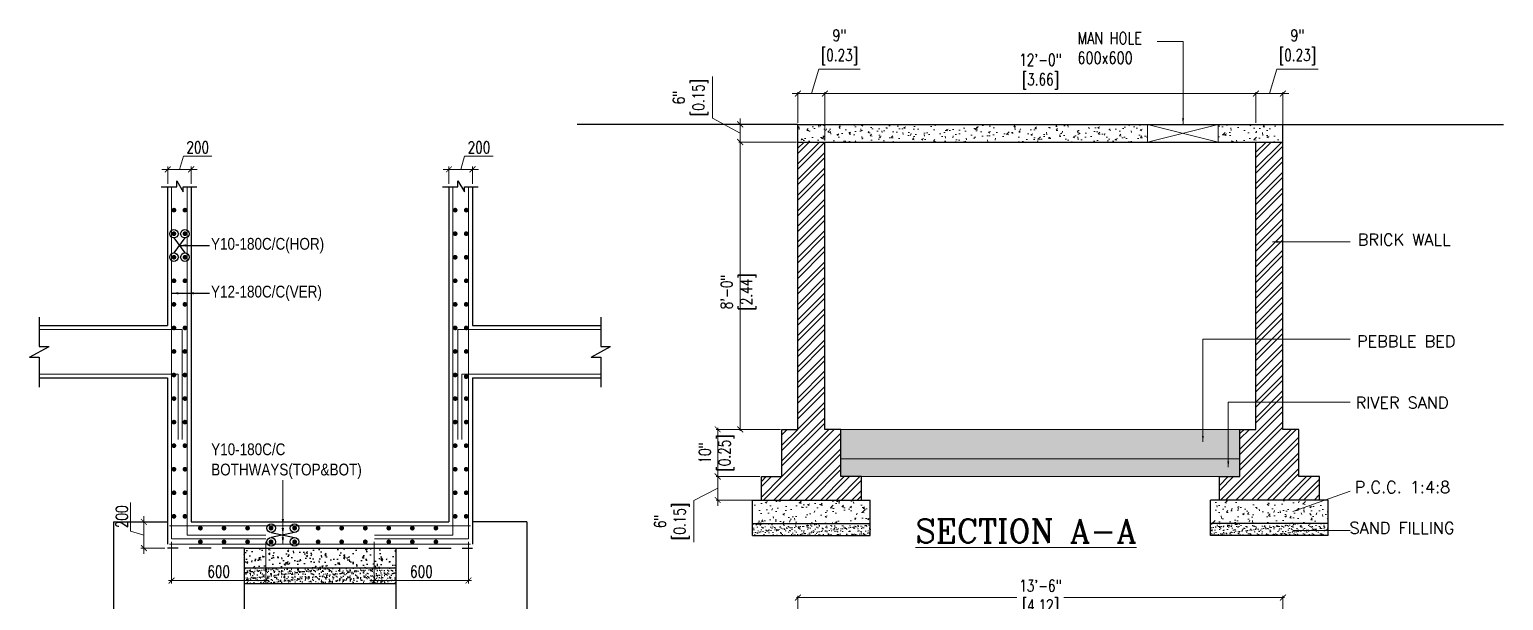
# Model space of a CAD drawing. Header units: metres. Extents: x -1560916 to -1560612, y 43591 to 43809.
# Drawn here: x -1560671.14 to -1560633.58, y 43680.86 to 43695.4 of the extents above; entities that cross this region are included whole.
import ezdxf
from ezdxf.enums import TextEntityAlignment as Align

# ---------------------------------------------------------------- set-up
doc = ezdxf.new("R2010")
doc.units = ezdxf.units.M
doc.header["$LTSCALE"] = 750
doc.header["$MEASUREMENT"] = 0
doc.header["$PDMODE"] = 35
doc.header["$PDSIZE"] = 50
doc.linetypes.add('HIDDEN', pattern=[0.375, 0.25, -0.125])
doc.layers.get('0').update_dxf_attribs({"lineweight": 5})
doc.layers.get('Defpoints').update_dxf_attribs({"lineweight": 0})
doc.layers.add('2CON', color=1, linetype='Continuous')
doc.layers.add('DIM', color=9, linetype='Continuous')
for name, color, linetype, lineweight in [('5CON', 2, 'Continuous', 9), ('AR_DIM WRK', 3, 'Continuous', 13), ('COL', 242, 'Continuous', 9), ('column', 242, 'Continuous', 25), ('DIM-1', 8, 'Continuous', 18), ('fsi', 30, 'Continuous', 25), ('hatch', 250, 'Continuous', 5), ('TEXT', 2, 'Continuous', 20), ('TEXT1', 2, 'Continuous', 20), ('TWO WHEELER', 8, 'Continuous', 13), ('wall', 7, 'Continuous', 30), ('WIN', 12, 'Continuous', 18)]:
    doc.layers.add(name, color=color, linetype=linetype, lineweight=lineweight)
doc.styles.add('APEXT', font='romanc.shx')
doc.styles.add('ROMAND', font='swissc.ttf')
doc.styles.add('RS1', font='romans.shx', dxfattribs={"width": 0.75})
doc.styles.add('style3', font='romand.shx', dxfattribs={"width": 0.8})
doc.dimstyles.new('DIM-50', dxfattribs={"dimscale": 0.5, "dimtxt": 200, "dimasz": 100, "dimexe": 25, "dimexo": 25, "dimgap": 35, "dimtad": 1, "dimdec": 0, "dimrnd": 5, "dimzin": 0, "dimdsep": 46, "dimtxsty": 'RS1', "dimblk": 'ARCHTICK', "dimcen": 100, "dimdle": 25, "dimclrd": 8, "dimclre": 8, "dimclrt": 4, "dimadec": 0, "dimazin": 0, "dimtfac": 0.5, "dimtdec": 0, "dimtmove": 1, "dimatfit": 0, "dimfxl": 75, "dimfrac": 1, "dimtolj": 1, "dimtzin": 0, "dimarcsym": 2})

# ---------------------------------------------------------------- blocks, each defined once
blk = doc.blocks.new('_ArchTick')
at = {"color": 0, "linetype": 'ByBlock', "const_width": 0.15}
blk.add_lwpolyline([(-0.5, -0.5), (0.5, 0.5)], dxfattribs=at)
blk = doc.blocks.new('*D30')
at = {"layer": 'Defpoints', "color": 0, "transparency": 16777216}
for p in [(-1165183, 146984), (-1169303, 146244), (-1165183, 146244)]:
    blk.add_point(p, dxfattribs=at)
at = {"layer": 'fsi', "color": 8, "lineweight": -2, "transparency": 16777216}
for p, q in [((-1169316, 146984), (-1167443, 146984)), ((-1169303, 146257), (-1169303, 146997)), ((-1165171, 146984), (-1167044, 146984)), ((-1165183, 146257), (-1165183, 146997))]:
    blk.add_line(p, q, dxfattribs=at)
at = {"layer": 'fsi', "color": 8, "lineweight": -2, "transparency": 16777216, "xscale": 50, "yscale": 50, "zscale": 50, "rotation": 180}
blk.add_blockref('_ArchTick', (-1169303, 146984), dxfattribs=at)
at = {"layer": 'fsi', "color": 8, "lineweight": -2, "transparency": 16777216, "xscale": 50, "yscale": 50, "zscale": 50}
blk.add_blockref('_ArchTick', (-1165183, 146984), dxfattribs=at)
at = {"layer": 'fsi', "color": 4, "transparency": 16777216, "insert": (-1167243, 146984), "char_height": 100, "attachment_point": 5, "style": 'RS1'}
blk.add_mtext('\\A1;13\'-6"\\P[4.12]', dxfattribs=at)
blk = doc.blocks.new('*D34')
at = {"layer": 'Defpoints', "color": 0, "transparency": 16777216}
for p in [(-1169984, 148012), (-1169613, 148012), (-1169613, 147812)]:
    blk.add_point(p, dxfattribs=at)
at = {"layer": 'TWO WHEELER', "color": 8, "lineweight": -2, "transparency": 16777216}
for p, q in [((-1169626, 148012), (-1169997, 148012)), ((-1169984, 148012), (-1169984, 148062)), ((-1169984, 147812), (-1169984, 148012)), ((-1169984, 147812), (-1169984, 148012)), ((-1169984, 147912), (-1170187, 147808)), ((-1170187, 147808), (-1170187, 147455)), ((-1169626, 147812), (-1169997, 147812)), ((-1169984, 147812), (-1169984, 147762))]:
    blk.add_line(p, q, dxfattribs=at)
at = {"layer": 'TWO WHEELER', "color": 8, "lineweight": -2, "transparency": 16777216, "xscale": 50, "yscale": 50, "zscale": 50}
for p, rotation in [((-1169984, 148012), 270), ((-1169984, 147812), 90)]:
    blk.add_blockref('_ArchTick', p, dxfattribs=dict(at, rotation=rotation))
at = {"layer": 'TWO WHEELER', "color": 4, "transparency": 16777216, "insert": (-1170374, 147631), "char_height": 100, "attachment_point": 5, "rotation": 90, "style": 'RS1'}
blk.add_mtext('\\A1;6"\\P[0.15]', dxfattribs=at)
blk = doc.blocks.new('*D35')
at = {"layer": 'Defpoints', "color": 0, "transparency": 16777216}
for p in [(-1169984, 148412), (-1169438, 148412), (-1169613, 148012)]:
    blk.add_point(p, dxfattribs=at)
at = {"layer": 'TWO WHEELER', "color": 8, "lineweight": -2, "transparency": 16777216}
for p, q in [((-1169451, 148412), (-1169997, 148412)), ((-1169984, 147999), (-1169984, 148424)), ((-1169626, 148012), (-1169997, 148012))]:
    blk.add_line(p, q, dxfattribs=at)
at = {"layer": 'TWO WHEELER', "color": 8, "lineweight": -2, "transparency": 16777216, "xscale": 50, "yscale": 50, "zscale": 50}
for p, rotation in [((-1169984, 148412), 90), ((-1169984, 148012), 270)]:
    blk.add_blockref('_ArchTick', p, dxfattribs=dict(at, rotation=rotation))
at = {"layer": 'TWO WHEELER', "color": 4, "transparency": 16777216, "insert": (-1169993, 148212), "char_height": 100, "attachment_point": 5, "rotation": 90, "style": 'RS1'}
blk.add_mtext('\\A1;10"\\P[0.25]', dxfattribs=at)
blk = doc.blocks.new('*D36')
at = {"layer": 'Defpoints', "color": 0, "transparency": 16777216}
for p in [(-1169793, 150852), (-1169303, 150852), (-1169438, 148412)]:
    blk.add_point(p, dxfattribs=at)
at = {"layer": 'TWO WHEELER', "color": 8, "lineweight": -2, "transparency": 16777216}
for p, q in [((-1169316, 150852), (-1169806, 150852)), ((-1169793, 148399), (-1169793, 150864)), ((-1169451, 148412), (-1169806, 148412))]:
    blk.add_line(p, q, dxfattribs=at)
at = {"layer": 'TWO WHEELER', "color": 8, "lineweight": -2, "transparency": 16777216, "xscale": 50, "yscale": 50, "zscale": 50}
for p, rotation in [((-1169793, 150852), 90), ((-1169793, 148412), 270)]:
    blk.add_blockref('_ArchTick', p, dxfattribs=dict(at, rotation=rotation))
at = {"layer": 'TWO WHEELER', "color": 4, "transparency": 16777216, "insert": (-1169808, 149579), "char_height": 100, "attachment_point": 5, "rotation": 90, "style": 'RS1'}
blk.add_mtext('\\A1;8\'-0"\\P[2.44]', dxfattribs=at)
blk = doc.blocks.new('*D37')
at = {"layer": 'Defpoints', "color": 0, "transparency": 16777216}
for p in [(-1169793, 151002), (-1169303, 151002), (-1169303, 150852)]:
    blk.add_point(p, dxfattribs=at)
at = {"layer": 'TWO WHEELER', "color": 8, "lineweight": -2, "transparency": 16777216}
for p, q in [((-1170028, 151054), (-1170028, 151407)), ((-1169793, 150927), (-1170028, 151054)), ((-1169316, 151002), (-1169806, 151002)), ((-1169793, 151002), (-1169793, 151052)), ((-1169793, 150852), (-1169793, 151002)), ((-1169793, 150852), (-1169793, 151002)), ((-1169316, 150852), (-1169806, 150852)), ((-1169793, 150852), (-1169793, 150802))]:
    blk.add_line(p, q, dxfattribs=at)
at = {"layer": 'TWO WHEELER', "color": 8, "lineweight": -2, "transparency": 16777216, "xscale": 50, "yscale": 50, "zscale": 50}
for p, rotation in [((-1169793, 151002), 270), ((-1169793, 150852), 90)]:
    blk.add_blockref('_ArchTick', p, dxfattribs=dict(at, rotation=rotation))
at = {"layer": 'TWO WHEELER', "color": 4, "transparency": 16777216, "insert": (-1170215, 151230), "char_height": 100, "attachment_point": 5, "rotation": 90, "style": 'RS1'}
blk.add_mtext('\\A1;6"\\P[0.15]', dxfattribs=at)
blk = doc.blocks.new('*D38')
at = {"layer": 'Defpoints', "color": 0, "transparency": 16777216}
for p in [(-1169073, 151263), (-1169303, 151002), (-1169073, 150852)]:
    blk.add_point(p, dxfattribs=at)
at = {"layer": 'TWO WHEELER', "color": 8, "lineweight": -2, "transparency": 16777216}
for p, q in [((-1169188, 151263), (-1169126, 151471)), ((-1169126, 151471), (-1168773, 151471)), ((-1169303, 151263), (-1169353, 151263)), ((-1169303, 151014), (-1169303, 151276)), ((-1169303, 151263), (-1169073, 151263)), ((-1169303, 151263), (-1169073, 151263)), ((-1169073, 150864), (-1169073, 151276)), ((-1169073, 151263), (-1169023, 151263))]:
    blk.add_line(p, q, dxfattribs=at)
at = {"layer": 'TWO WHEELER', "color": 8, "lineweight": -2, "transparency": 16777216, "xscale": 50, "yscale": 50, "zscale": 50}
blk.add_blockref('_ArchTick', (-1169303, 151263), dxfattribs=at)
at = {"layer": 'TWO WHEELER', "color": 8, "lineweight": -2, "transparency": 16777216, "xscale": 50, "yscale": 50, "zscale": 50, "rotation": 180}
blk.add_blockref('_ArchTick', (-1169073, 151263), dxfattribs=at)
at = {"layer": 'TWO WHEELER', "color": 4, "transparency": 16777216, "insert": (-1168950, 151657), "char_height": 100, "attachment_point": 5, "style": 'RS1'}
blk.add_mtext('\\A1;9"\\P[0.23]', dxfattribs=at)
blk = doc.blocks.new('*D39')
at = {"layer": 'Defpoints', "color": 0, "transparency": 16777216}
for p in [(-1165183, 151263), (-1165413, 151002), (-1165183, 150852)]:
    blk.add_point(p, dxfattribs=at)
at = {"layer": 'TWO WHEELER', "color": 8, "lineweight": -2, "transparency": 16777216}
for p, q in [((-1165298, 151263), (-1165236, 151471)), ((-1165236, 151471), (-1164883, 151471)), ((-1165413, 151263), (-1165463, 151263)), ((-1165413, 151014), (-1165413, 151276)), ((-1165413, 151263), (-1165183, 151263)), ((-1165413, 151263), (-1165183, 151263)), ((-1165183, 150864), (-1165183, 151276)), ((-1165183, 151263), (-1165133, 151263))]:
    blk.add_line(p, q, dxfattribs=at)
at = {"layer": 'TWO WHEELER', "color": 8, "lineweight": -2, "transparency": 16777216, "xscale": 50, "yscale": 50, "zscale": 50}
blk.add_blockref('_ArchTick', (-1165413, 151263), dxfattribs=at)
at = {"layer": 'TWO WHEELER', "color": 8, "lineweight": -2, "transparency": 16777216, "xscale": 50, "yscale": 50, "zscale": 50, "rotation": 180}
blk.add_blockref('_ArchTick', (-1165183, 151263), dxfattribs=at)
at = {"layer": 'TWO WHEELER', "color": 4, "transparency": 16777216, "insert": (-1165060, 151657), "char_height": 100, "attachment_point": 5, "style": 'RS1'}
blk.add_mtext('\\A1;9"\\P[0.23]', dxfattribs=at)
blk = doc.blocks.new('*D40')
at = {"layer": 'Defpoints', "color": 0, "transparency": 16777216}
for p in [(-1169073, 151263), (-1165413, 151002), (-1169073, 150852)]:
    blk.add_point(p, dxfattribs=at)
at = {"layer": 'TWO WHEELER', "color": 8, "lineweight": -2, "transparency": 16777216}
for p, q in [((-1165401, 151263), (-1169086, 151263)), ((-1169073, 150864), (-1169073, 151276)), ((-1165413, 151014), (-1165413, 151276))]:
    blk.add_line(p, q, dxfattribs=at)
at = {"layer": 'TWO WHEELER', "color": 8, "lineweight": -2, "transparency": 16777216, "xscale": 50, "yscale": 50, "zscale": 50, "rotation": 180}
blk.add_blockref('_ArchTick', (-1169073, 151263), dxfattribs=at)
at = {"layer": 'TWO WHEELER', "color": 8, "lineweight": -2, "transparency": 16777216, "xscale": 50, "yscale": 50, "zscale": 50}
blk.add_blockref('_ArchTick', (-1165413, 151263), dxfattribs=at)
at = {"layer": 'TWO WHEELER', "color": 4, "transparency": 16777216, "insert": (-1167243, 151450), "char_height": 100, "attachment_point": 5, "style": 'RS1'}
blk.add_mtext('\\A1;12\'-0"\\P[3.66]', dxfattribs=at)
blk = doc.blocks.new('*D67')
at = {"layer": 'Defpoints', "color": 0, "transparency": 16777216}
for p in [(1207, 1915), (2007, 1915), (2007, 1562)]:
    blk.add_point(p, dxfattribs=at)
at = {"layer": 'DIM-1', "color": 8, "transparency": 16777216}
for p, q in [((1207, 1890), (1207, 1537)), ((2007, 1890), (2007, 1537)), ((1182, 1562), (2032, 1562))]:
    blk.add_line(p, q, dxfattribs=at)
at = {"layer": 'DIM-1', "color": 8, "transparency": 16777216, "xscale": 50, "yscale": 50, "zscale": 50, "rotation": 180}
blk.add_blockref('_ArchTick', (1207, 1562), dxfattribs=at)
at = {"layer": 'DIM-1', "color": 8, "transparency": 16777216, "xscale": 50, "yscale": 50, "zscale": 50}
blk.add_blockref('_ArchTick', (2007, 1562), dxfattribs=at)
at = {"layer": 'DIM-1', "color": 4, "transparency": 16777216, "insert": (1607, 1637), "char_height": 100, "attachment_point": 5, "style": 'RS1'}
blk.add_mtext('\\A1;600', dxfattribs=at)
blk = doc.blocks.new('*D68')
at = {"layer": 'Defpoints', "color": 0, "transparency": 16777216}
for p in [(2929, 1915), (3729, 1915), (2929, 1562)]:
    blk.add_point(p, dxfattribs=at)
at = {"layer": 'DIM-1', "color": 8, "transparency": 16777216}
for p, q in [((2929, 1890), (2929, 1537)), ((3729, 1890), (3729, 1537)), ((3754, 1562), (2904, 1562))]:
    blk.add_line(p, q, dxfattribs=at)
at = {"layer": 'DIM-1', "color": 8, "transparency": 16777216, "xscale": 50, "yscale": 50, "zscale": 50, "rotation": 180}
blk.add_blockref('_ArchTick', (2929, 1562), dxfattribs=at)
at = {"layer": 'DIM-1', "color": 8, "transparency": 16777216, "xscale": 50, "yscale": 50, "zscale": 50}
blk.add_blockref('_ArchTick', (3729, 1562), dxfattribs=at)
at = {"layer": 'DIM-1', "color": 4, "transparency": 16777216, "insert": (3329, 1637), "char_height": 100, "attachment_point": 5, "style": 'RS1'}
blk.add_mtext('\\A1;600', dxfattribs=at)
blk = doc.blocks.new('*D69')
at = {"layer": 'Defpoints', "color": 0, "transparency": 16777216}
for p in [(1374, 5053), (1174, 4905), (1374, 4905)]:
    blk.add_point(p, dxfattribs=at)
at = {"layer": 'DIM-1', "color": 8, "transparency": 16777216}
for p, q in [((1274, 5053), (1307, 5165)), ((1307, 5165), (1550, 5165)), ((1174, 5053), (1124, 5053)), ((1174, 4930), (1174, 5078)), ((1174, 5053), (1374, 5053)), ((1374, 4930), (1374, 5078)), ((1374, 5053), (1424, 5053))]:
    blk.add_line(p, q, dxfattribs=at)
at = {"layer": 'DIM-1', "color": 8, "transparency": 16777216, "xscale": 50, "yscale": 50, "zscale": 50}
blk.add_blockref('_ArchTick', (1174, 5053), dxfattribs=at)
at = {"layer": 'DIM-1', "color": 8, "transparency": 16777216, "xscale": 50, "yscale": 50, "zscale": 50, "rotation": 180}
blk.add_blockref('_ArchTick', (1374, 5053), dxfattribs=at)
at = {"layer": 'DIM-1', "color": 4, "transparency": 16777216, "insert": (1429, 5240), "char_height": 100, "attachment_point": 5, "style": 'RS1'}
blk.add_mtext('\\A1;200', dxfattribs=at)
blk = doc.blocks.new('*D70')
at = {"layer": 'Defpoints', "color": 0, "transparency": 16777216}
for p in [(3763, 5053), (3563, 4905), (3763, 4905)]:
    blk.add_point(p, dxfattribs=at)
at = {"layer": 'DIM-1', "color": 8, "transparency": 16777216}
for p, q in [((3663, 5053), (3696, 5165)), ((3696, 5165), (3939, 5165)), ((3563, 5053), (3513, 5053)), ((3563, 4930), (3563, 5078)), ((3563, 5053), (3763, 5053)), ((3763, 4930), (3763, 5078)), ((3763, 5053), (3813, 5053))]:
    blk.add_line(p, q, dxfattribs=at)
at = {"layer": 'DIM-1', "color": 8, "transparency": 16777216, "xscale": 50, "yscale": 50, "zscale": 50}
blk.add_blockref('_ArchTick', (3563, 5053), dxfattribs=at)
at = {"layer": 'DIM-1', "color": 8, "transparency": 16777216, "xscale": 50, "yscale": 50, "zscale": 50, "rotation": 180}
blk.add_blockref('_ArchTick', (3763, 5053), dxfattribs=at)
at = {"layer": 'DIM-1', "color": 4, "transparency": 16777216, "insert": (3818, 5240), "char_height": 100, "attachment_point": 5, "style": 'RS1'}
blk.add_mtext('\\A1;200', dxfattribs=at)
blk = doc.blocks.new('*D71')
at = {"layer": 'Defpoints', "color": 0, "transparency": 16777216}
for p in [(972, 2059), (1174, 2059), (1174, 1837)]:
    blk.add_point(p, dxfattribs=at)
at = {"layer": 'DIM-1', "color": 8, "transparency": 16777216}
for p, q in [((859, 1982), (859, 2225)), ((1149, 2059), (947, 2059)), ((972, 2059), (972, 2109)), ((972, 1837), (972, 2059)), ((972, 1948), (859, 1982)), ((1149, 1837), (947, 1837)), ((972, 1837), (972, 1787))]:
    blk.add_line(p, q, dxfattribs=at)
at = {"layer": 'DIM-1', "color": 8, "transparency": 16777216, "xscale": 50, "yscale": 50, "zscale": 50}
for p, rotation in [((972, 2059), 270), ((972, 1837), 90)]:
    blk.add_blockref('_ArchTick', p, dxfattribs=dict(at, rotation=rotation))
at = {"layer": 'DIM-1', "color": 4, "transparency": 16777216, "insert": (784, 2103), "char_height": 100, "attachment_point": 5, "rotation": 90, "style": 'RS1'}
blk.add_mtext('\\A1;200', dxfattribs=at)
blk = doc.blocks.new('A$C0ACB257E')
at = {"layer": 'hatch'}
h = blk.add_hatch(dxfattribs=at)
h.set_pattern_fill('AR-CONC', color=256, scale=25, style=0)
h.set_pattern_definition([(50, (-751469.35, 564548.7), (179.315046, -15.688034), [18.75, -206.25]), (355, (-751469.35, 564548.7), (-34.687833, 188.048033), [15, -165]), (100.4514, (-751454.41, 564547.39), (144.627345, 172.359886), [15.935047, -175.285528]), (46.1842, (-751469.35, 564598.7), (266.81026, -41.379754), [28.125, -309.375]), (96.6356, (-751447.12, 564595.24), (233.665676, 243.52947), [23.90257, -262.92825]), (351.1842, (-751469.35, 564598.7), (233.66549, 243.52965), [22.5, -247.5]), (21, (-751444.35, 564586.2), (149.226763, -100.654723), [18.75, -206.25]), (326, (-751444.35, 564586.2), (60.828833, 181.28751), [15, -165]), (71.4514, (-751431.92, 564577.8), (210.055657, 80.632624), [15.935047, -175.285528]), (37.5, (-751469.35, 564548.693), (3.039964, 83.2234635), [0, -163, 0, -167.5, 0, -165.625]), (7.5, (-751469.35, 564548.69), (65.767384, 98.602928), [0, -95.5, 0, -159.25, 0, -63.125]), (327.5, (-751525.1, 564548.69), (133.455609, -5.638718), [0, -62.5, 0, -195, 0, -258.75]), (317.5, (-751550.1, 564548.69), (145.796542, 25.026246), [0, -81.25, 0, -129.5, 0, -183.75])])
h.paths.add_polyline_path([(2968.6, 8267.4), (0, 8267.4), (0, 8117.4), (2968.6, 8117.4)])
h.paths.add_polyline_path([(4120, 8267.4), (3568.6, 8267.4), (3568.6, 8117.4), (4120, 8117.4)])
h = blk.add_hatch(dxfattribs=at)
h.set_pattern_fill('ANSI32', color=256, scale=250, style=0)
h.set_pattern_definition([(45, (-751760.89, 564548.69), (-66.291261, 66.291261), []), (45, (-751716.7, 564548.69), (-66.291261, 66.291261), [])])
h.paths.add_polyline_path([(230, 8117.4), (0, 8117.4), (0, 5677.4), (-135, 5677.4), (-135, 5277.4), (-310, 5277.4), (-310, 5077.4), (540, 5077.4), (540, 5277.4), (365, 5277.4), (365, 5677.4), (230, 5677.4)])
h = blk.add_hatch(dxfattribs=at)
h.set_pattern_fill('ANSI32', color=256, scale=250, style=0)
h.set_pattern_definition([(45, (-751150.89, 564548.69), (-66.291261, 66.291261), []), (45, (-751106.7, 564548.69), (-66.291261, 66.291261), [])])
h.paths.add_polyline_path([(4120, 8117.4), (3890, 8117.4), (3890, 5677.4), (3755, 5677.4), (3755, 5277.4), (3580, 5277.4), (3580, 5077.4), (4430, 5077.4), (4430, 5277.4), (4255, 5277.4), (4255, 5677.4), (4120, 5677.4)])
h = blk.add_hatch(dxfattribs=at)
h.set_pattern_fill('GRAVEL', color=256, scale=225, style=0)
h.set_pattern_definition([(228.0128, (-751307.352, 564773.693), (-1799.99960223, -2025.00030186), [30.2706, -2996.7948]), (184.9697, (-751327.602, 564751.193), (2700.00023659, 224.99804408), [51.9453, -5142.583125]), (132.5104, (-751379.352, 564746.693), (2249.99791162, -2475.00195162), [36.6273, -3626.1072]), (267.2737, (-751467.102, 564690.443), (224.99910399, 4500.00006636), [47.30355, -4683.05055]), (292.8337, (-751469.352, 564643.193), (-1125.00222872, 2699.99919264), [46.384875, -4592.108925]), (357.2737, (-751451.352, 564600.443), (-4500.00006636, 224.99910399), [47.30355, -4683.05055]), (37.6942, (-751404.102, 564598.193), (-2925.00165276, -2249.99784116), [62.556525, -6193.091025]), (72.2553, (-751354.602, 564636.443), (1575.002421604, 4949.99915202), [59.0598, -5846.922225]), (121.4296, (-751336.602, 564692.693), (-1800.00185269, 2924.9988832), [47.46375, -4698.916425]), (175.2364, (-751361.352, 564733.193), (2475.0002129, -224.99809485), [54.1872, -2655.171675]), (222.3974, (-751415.3524, 564737.693), (-2700.001653985, -2474.99821845), [70.0758, -6937.509375]), (138.8141, (-751244.352, 564688.193), (-1575.00066303, 1349.9993955), [23.917725, -2367.8649]), (171.4692, (-751262.352, 564703.943), (2924.99961408, -450.00177976), [45.503325, -4504.839975]), (225, (-751307.35, 564710.7), (5e-11, -225.00007), [31.819725, -286.3782]), (203.1986, (-751323.102, 564737.693), (1124.9999394, 450.0002982), [17.13555, -1696.413375]), (291.8014, (-751338.852, 564730.943), (-224.9999799, 675.0000614), [24.233175, -1187.42895]), (30.9638, (-751329.852, 564708.443), (674.999555, 450.0005588), [39.359025, -1272.605175]), (161.5651, (-751296.1, 564728.69), (450.000098, -224.9996407), [28.460475, -683.052075]), (16.3895, (-751469.352, 564730.943), (2250.00049464, 674.9983597), [39.87, -3947.140125]), (70.3462, (-751431.102, 564742.193), (-899.99893066, -2475.0004805), [33.448725, -3311.4168]), (293.1986, (-751296.102, 564773.693), (-450.0002982, 1124.9999394), [34.270875, -1679.27805]), (343.6105, (-751282.602, 564742.193), (-2250.00049464, 674.9983597), [39.87, -3947.140125]), (339.444, (-751469.352, 564591.443), (-1125.000415, 449.9990992), [38.448, -1883.9529]), (294.7751, (-751433.352, 564577.943), (-1124.99824258, 2475.0007699), [32.21505, -3189.294675]), (66.8014, (-751293.852, 564548.693), (450.0002982, 1124.9999394), [34.270875, -1679.27805]), (17.354, (-751280.352, 564580.193), (-2925.0004543, -899.998763), [37.716975, -3733.9704]), (69.444, (-751404.102, 564548.693), (-449.9990992, -1125.000415), [19.224, -1903.1769]), (101.3099, (-751307.352, 564548.693), (-224.9994672, 900.0001693), [11.47275, -1135.806525]), (165.9638, (-751309.6, 564559.943), (675.000123, -224.999563), [46.384875, -881.31375]), (186.009, (-751354.602, 564571.193), (2249.99994395, 224.99984643), [42.98625, -4255.632675]), (303.6901, (-751329.85, 564688.193), (-225.0003003, 449.9999005), [32.44995, -778.799025]), (353.1572, (-751311.852, 564661.193), (3824.999857225, -450.00179953), [56.65365, -5608.701675]), (60.9454, (-751255.602, 564654.443), (-900.0000061, -1575.0000865), [23.1651, -2293.35165]), (90, (-751244.35, 564674.7), (-225, 225), [13.5, -211.5]), (120.2564, (-751359.102, 564577.943), (899.99884953, -1575.00055256), [31.2579, -3094.542]), (48.0128, (-751374.852, 564604.943), (1799.99960223, 2025.00030186), [60.5412, -2966.5242]), (1e-11, (-751334.35, 564649.94), (225, 225), [58.5, -166.5]), (325.3048, (-751275.852, 564649.943), (-2249.99870827, 1575.00193716), [35.57565, -3521.98665]), (254.0546, (-751246.602, 564629.693), (-224.9999751, -900.0000285), [32.76045, -1605.2643]), (207.646, (-751255.602, 564598.193), (-4274.99905661, -2250.00173546), [53.339625, -5280.63165]), (175.4261, (-751302.852, 564573.443), (-2925.000125614, 224.99883026), [56.429775, -5586.54165])])
h.paths.add_polyline_path([(3755, 5677.4), (365, 5677.4), (365, 5427.4), (3755, 5427.4)])
h = blk.add_hatch(dxfattribs=at)
h.set_pattern_fill('AR-SAND', color=256, scale=25, style=0)
h.set_pattern_definition([(37.5, (-751469.352, 564548.693), (-1.574834, 48.1705942), [0, -38, 0, -42.5, 0, -40.625]), (7.5, (-751469.35, 564548.693), (44.2444176, 70.5536516), [0, -20.5, 0, -34.25, 0, -13.125]), (327.5, (-751500.102, 564548.693), (77.8535465, 0.1414763), [0, -12.5, 0, -45, 0, -58.75]), (317.5, (-751500.1, 564548.69), (75.153165, 21.941889), [0, -6.25, 0, -29.5, 0, -33.75])])
h.paths.add_polyline_path([(3755, 5427.4), (365, 5427.4), (365, 5277.4), (540, 5277.4), (3580, 5277.4), (3755, 5277.4)])
h = blk.add_hatch(dxfattribs=at)
h.set_pattern_fill('AR-CONC', color=256, scale=25, style=0)
h.set_pattern_definition([(50, (-751760.9, 564548.7), (179.315046, -15.688034), [18.75, -206.25]), (355, (-751760.9, 564548.7), (-34.687833, 188.048033), [15, -165]), (100.4514, (-751745.95, 564547.39), (144.627345, 172.359886), [15.935047, -175.285528]), (46.1842, (-751760.9, 564598.7), (266.81026, -41.379754), [28.125, -309.375]), (96.6356, (-751738.66, 564595.24), (233.665676, 243.52947), [23.90257, -262.92825]), (351.1842, (-751760.9, 564598.7), (233.66549, 243.52965), [22.5, -247.5]), (21, (-751735.9, 564586.2), (149.226763, -100.654723), [18.75, -206.25]), (326, (-751735.9, 564586.2), (60.828833, 181.28751), [15, -165]), (71.4514, (-751723.46, 564577.8), (210.055657, 80.632624), [15.935047, -175.285528]), (37.5, (-751760.894, 564548.693), (3.039964, 83.2234635), [0, -163, 0, -167.5, 0, -165.625]), (7.5, (-751760.89, 564548.69), (65.767384, 98.602928), [0, -95.5, 0, -159.25, 0, -63.125]), (327.5, (-751816.644, 564548.69), (133.455609, -5.638718), [0, -62.5, 0, -195, 0, -258.75]), (317.5, (-751841.64, 564548.69), (145.796542, 25.026246), [0, -81.25, 0, -129.5, 0, -183.75])])
h.paths.add_polyline_path([(615, 5077.4), (-385, 5077.4), (-385, 4877.4), (615, 4877.4)])
h = blk.add_hatch(dxfattribs=at)
h.set_pattern_fill('AR-CONC', color=256, scale=25, style=0)
h.set_pattern_definition([(50, (-751150.9, 564548.7), (179.315046, -15.688034), [18.75, -206.25]), (355, (-751150.9, 564548.7), (-34.687833, 188.048033), [15, -165]), (100.4514, (-751135.95, 564547.39), (144.627345, 172.359886), [15.935047, -175.285528]), (46.1842, (-751150.9, 564598.7), (266.81026, -41.379754), [28.125, -309.375]), (96.6356, (-751128.66, 564595.24), (233.665676, 243.52947), [23.90257, -262.92825]), (351.1842, (-751150.9, 564598.7), (233.66549, 243.52965), [22.5, -247.5]), (21, (-751125.9, 564586.2), (149.226763, -100.654723), [18.75, -206.25]), (326, (-751125.9, 564586.2), (60.828833, 181.28751), [15, -165]), (71.4514, (-751113.46, 564577.8), (210.055657, 80.632624), [15.935047, -175.285528]), (37.5, (-751150.894, 564548.693), (3.039964, 83.2234635), [0, -163, 0, -167.5, 0, -165.625]), (7.5, (-751150.89, 564548.69), (65.767384, 98.602928), [0, -95.5, 0, -159.25, 0, -63.125]), (327.5, (-751206.644, 564548.69), (133.455609, -5.638718), [0, -62.5, 0, -195, 0, -258.75]), (317.5, (-751231.64, 564548.69), (145.796542, 25.026246), [0, -81.25, 0, -129.5, 0, -183.75])])
h.paths.add_polyline_path([(4505, 5077.4), (3505, 5077.4), (3505, 4877.4), (4505, 4877.4)])
h = blk.add_hatch(dxfattribs=at)
h.set_pattern_fill('AR-SAND', color=256, scale=25, style=0)
h.set_pattern_definition([(37.5, (-751760.894, 564548.693), (-1.574834, 48.1705942), [0, -38, 0, -42.5, 0, -40.625]), (7.5, (-751760.894, 564548.693), (44.2444176, 70.5536516), [0, -20.5, 0, -34.25, 0, -13.125]), (327.5, (-751791.644, 564548.693), (77.8535465, 0.1414763), [0, -12.5, 0, -45, 0, -58.75]), (317.5, (-751791.644, 564548.69), (75.153165, 21.941889), [0, -6.25, 0, -29.5, 0, -33.75])])
h.paths.add_polyline_path([(615, 4877.4), (-385, 4877.4), (-385, 4777.4), (615, 4777.4)])
h = blk.add_hatch(dxfattribs=at)
h.set_pattern_fill('AR-SAND', color=256, scale=25, style=0)
h.set_pattern_definition([(37.5, (-751150.894, 564548.693), (-1.574834, 48.1705942), [0, -38, 0, -42.5, 0, -40.625]), (7.5, (-751150.894, 564548.693), (44.2444176, 70.5536516), [0, -20.5, 0, -34.25, 0, -13.125]), (327.5, (-751181.644, 564548.693), (77.8535465, 0.1414763), [0, -12.5, 0, -45, 0, -58.75]), (317.5, (-751181.644, 564548.69), (75.153165, 21.941889), [0, -6.25, 0, -29.5, 0, -33.75])])
h.paths.add_polyline_path([(4505, 4877.4), (3505, 4877.4), (3505, 4777.4), (4505, 4777.4)])
at = {"layer": 'column'}
for p, q in [((0, 8267.4), (4120, 8267.4)), ((0, 8117.4), (0, 8267.4)), ((4120, 8117.4), (4120, 8267.4)), ((0, 8117.4), (4120, 8117.4))]:
    blk.add_line(p, q, dxfattribs=at)
at = {"layer": 'wall'}
for p, q in [((0, 8267.4), (-1873.6, 8267.4)), ((4120, 8267.4), (5993.6, 8267.4)), ((0, 5677.4), (0, 8117.4)), ((230, 5677.4), (230, 8117.4)), ((3890, 5677.4), (3890, 8117.4)), ((4120, 5677.4), (4120, 8117.4)), ((-135, 5677.4), (0, 5677.4)), ((-135, 5277.4), (-135, 5677.4)), ((365, 5677.4), (230, 5677.4)), ((365, 5277.4), (365, 5677.4)), ((3755, 5677.4), (3890, 5677.4)), ((3755, 5277.4), (3755, 5677.4)), ((4255, 5677.4), (4120, 5677.4)), ((4255, 5277.4), (4255, 5677.4)), ((-310, 5277.4), (-135, 5277.4)), ((-310, 5077.4), (-310, 5277.4)), ((540, 5277.4), (365, 5277.4)), ((540, 5077.4), (540, 5277.4)), ((3580, 5277.4), (3755, 5277.4)), ((3580, 5077.4), (3580, 5277.4)), ((4430, 5277.4), (4255, 5277.4)), ((4430, 5077.4), (4430, 5277.4)), ((-385, 5077.4), (615, 5077.4)), ((-385, 4777.4), (-385, 5077.4)), ((615, 4777.4), (615, 5077.4)), ((4505, 5077.4), (3505, 5077.4)), ((3505, 4777.4), (3505, 5077.4)), ((4505, 4777.4), (4505, 5077.4)), ((-385, 4877.4), (615, 4877.4)), ((-385, 4777.4), (615, 4777.4)), ((4505, 4877.4), (3505, 4877.4)), ((4505, 4777.4), (3505, 4777.4))]:
    blk.add_line(p, q, dxfattribs=at)
at = {"layer": 'WIN'}
for p, q in [((2968.6, 8267.4), (2968.6, 8117.4)), ((2968.6, 8267.4), (3568.6, 8117.4)), ((3568.6, 8267.4), (2968.6, 8117.4)), ((3568.6, 8267.4), (3568.6, 8117.4)), ((365, 5677.4), (3755, 5677.4)), ((365, 5427.4), (3755, 5427.4)), ((540, 5277.4), (3580, 5277.4))]:
    blk.add_line(p, q, dxfattribs=at)
at = {"layer": 'TEXT', "insert": (999.4, 4915.3), "char_height": 200, "width": 2309.028, "attachment_point": 1, "style": 'APEXT'}
blk.add_mtext('{\\LSECTION A-A}', dxfattribs=at)
at = {"layer": 'TEXT1', "style": 'style3'}
for s, p in [('BRICK WALL', (4756, 7288.8)), ('PEBBLE BED', (4749, 6425.3)), ('RIVER SAND', (4738.1, 5904.4))]:
    blk.add_text(s, height=100, dxfattribs=at).set_placement(p, align=Align.MIDDLE_LEFT)
for s, p in [('P.C.C. 1:4:8', (4730.6, 5137.1)), ('SAND FILLING', (4685.3, 4790.9))]:
    blk.add_text(s, height=100, dxfattribs=at).set_placement(p)
at = {"layer": 'TEXT1', "insert": (2374.4, 9049.5), "char_height": 100, "width": 877.63, "attachment_point": 1, "style": 'style3'}
blk.add_mtext('MAN HOLE 600x600', dxfattribs=at)
at = {"layer": 'fsi'}
dim = blk.add_aligned_dim(p1=(0, 3510), p2=(4120, 3510), distance=740.2, text='13\'-6"\\P[4.12]', dimstyle='DIM-50', override={"dimtad": 0}, dxfattribs=at)
dim.commit()
dim.dimension.update_dxf_attribs({"geometry": '*D30', "text_midpoint": (2060, 4250.2), "insert": (1169303.3, -142734.2)})
at = {"layer": 'TWO WHEELER'}
for base, p1, p2, picture, middle in [((230, 8528.8), (0, 8267.4), (230, 8117.4), '*D38', (194.8, 8923.2)), ((4120, 8528.8), (3890, 8267.4), (4120, 8117.4), '*D39', (4084.8, 8923.2))]:
    dim = blk.add_linear_dim(base=base, p1=p1, p2=p2, text='9"\\P[0.23]', dimstyle='DIM-50', dxfattribs=at)
    dim.commit()
    dim.dimension.update_dxf_attribs({"geometry": picture, "text_midpoint": middle, "insert": (1169303.3, -142734.2)})
dim = blk.add_linear_dim(base=(230, 8528.8), p1=(3890, 8267.4), p2=(230, 8117.4), angle=180, text='12\'-0"\\P[3.66]', dimstyle='DIM-50', dxfattribs=at)
dim.commit()
dim.dimension.update_dxf_attribs({"geometry": '*D40', "text_midpoint": (2060, 8715.4), "insert": (1169303.3, -142734.2)})
for base, p1, p2, text, picture, middle in [((-489.9, 8267.4), (0, 8117.4), (0, 8267.4), '6"\\P[0.15]', '*D37', (-725, 8337)), ((-489.9, 8117.4), (-135, 5677.4), (0, 8117.4), '8\'-0"\\P[2.44]', '*D36', (-318, 6844.9)), ((-680.8, 5677.4), (-310, 5277.4), (-135, 5677.4), '10"\\P[0.25]', '*D35', (-502.9, 5477.4)), ((-680.8, 5277.4), (-310, 5077.4), (-310, 5277.4), '6"\\P[0.15]', '*D34', (-883.7, 5055.8))]:
    dim = blk.add_linear_dim(base=base, p1=p1, p2=p2, angle=90, text=text, dimstyle='DIM-50', dxfattribs=at)
    dim.commit()
    dim.dimension.update_dxf_attribs({"geometry": picture, "text_midpoint": middle, "dimtype": 128, "insert": (1169303.3, -142734.2)})
at = {"layer": 'DIM-1'}
for points in [[(3271.8, 8267.4), (3271.8, 8971.1), (3053, 8971.1)], [(4032, 7269.1), (4691.4, 7269.1)], [(3440.1, 5572.3), (3440.1, 6442.3), (4691.4, 6442.3)], [(3655.8, 5356.1), (3655.8, 5909.8), (4691.4, 5909.8)], [(4205.2, 4979.3), (4691.4, 5153.3)], [(4205.2, 4819.1), (4691.4, 4819.1)]]:
    blk.add_leader(points, dimstyle='DIM-50', dxfattribs=at)
blk = doc.blocks.new('A$C16BD4294')
at = {"layer": '2CON'}
h = blk.add_hatch(dxfattribs=at)
h.set_pattern_fill('AR-CONC', color=9, scale=22.222222, style=0)
h.set_pattern_definition([(50, (15964151.3, 9776323.85), (159.3911517, -13.9449189), [16.6666667, -183.3333334]), (355, (15964151.3, 9776323.85), (-30.8336297, 167.1538075), [13.3333333, -146.6666667]), (100.4514, (15964164.58, 9776322.69), (128.5576404, 153.2087872), [14.1644867, -155.8093583]), (46.1842, (15964151.3, 9776368.3), (237.1646775, -36.7820032), [25, -275]), (96.6356, (15964171.07, 9776365.23), (207.7028235, 216.470638), [21.2467307, -233.714]), (351.1842, (15964151.3, 9776368.3), (207.7026545, 216.4708003), [20, -220]), (21, (15964173.52, 9776357.18), (132.6460116, -89.4708646), [16.6666667, -183.3333334]), (326, (15964173.52, 9776357.18), (54.0700738, 161.1444545), [13.3333333, -146.6666667]), (71.4514, (15964184.58, 9776349.72), (186.7161397, 71.6734437), [14.1644867, -155.8093583]), (37.5, (15964151.3, 9776323.85), (2.70219007, 73.97641198), [0, -144.88888893, 0, -148.88888893, 0, -147.22222226]), (7.5, (15964151.3, 9776323.85), (58.45989722, 87.6470471), [0, -84.8888889, 0, -141.5555556, 0, -56.11111113]), (327.5, (15964101.746, 9776323.85), (118.62720807, -5.01219372), [0, -55.55555557, 0, -173.3333334, 0, -230.00000006]), (317.5, (15964079.52, 9776323.85), (129.59692655, 22.24555163), [0, -72.22222224, 0, -115.11111114, 0, -163.3333334])])
h.paths.add_polyline_path([(1824.4, 1837), (1824.4, 1670.3), (3111.9, 1670.3), (3111.9, 1837)])
h = blk.add_hatch(dxfattribs=at)
h.set_pattern_fill('AR-SAND', color=9, scale=22.222222, style=0)
h.set_pattern_definition([(37.5, (15964151.3, 9776323.847), (-1.3998524, 42.81830599), [0, -33.777777786, 0, -37.77777779, 0, -36.11111112]), (7.5, (15964151.3, 9776323.85), (39.32837124, 62.71435702), [0, -18.222222227, 0, -30.44444445, 0, -11.66666667]), (327.5, (15964123.97, 9776323.847), (69.2031525, 0.125756745), [0, -11.111111114, 0, -40.00000001, 0, -52.222222235]), (317.5, (15964123.97, 9776323.85), (66.80281345, 19.50390145), [0, -5.55555556, 0, -26.22222223, 0, -30.00000001])])
h.paths.add_polyline_path([(3111.9, 1537), (3111.9, 1670.3), (1824.4, 1670.3), (1824.4, 1537)])
for p, q in [((1118, 4905, 342), (1250.3, 4905, 342)), ((1173.7, 4905), (1173.7, 3725.9)), ((1250.3, 4954.8, 342), (1306.3, 4862.8, 342)), ((1250.3, 4905, 342), (1250.3, 4954.8, 342)), ((1306.3, 4905, 342), (1422.7, 4905, 342)), ((1306.3, 4862.8, 342), (1306.3, 4905, 342)), ((1373.7, 4905), (1373.7, 2059.2)), ((3506.9, 4905, 342), (3639.2, 4905, 342)), ((3562.6, 4905), (3562.6, 2059.2)), ((3639.2, 4954.8, 342), (3695.2, 4862.8, 342)), ((3639.2, 4905, 342), (3639.2, 4954.8, 342)), ((3695.2, 4905, 342), (3811.6, 4905, 342)), ((3695.2, 4862.8, 342), (3695.2, 4905, 342)), ((3762.6, 4905), (3762.6, 3725.9)), ((1320.4, 4470.5), (1227, 4343)), ((1227, 4470.5), (1320.4, 4343)), ((1273.7, 4406.7), (1529.7, 4406.7)), ((1207, 4000.9), (1529.7, 4000.9)), ((83.2, 3798.4), (83.2, 3548.1)), ((4853.1, 3798.4), (4853.1, 3548.1)), ((83.2, 3725.9), (1173.7, 3725.9)), ((3762.6, 3725.9), (4853.1, 3725.9)), ((0, 3459.7), (166.4, 3548.1)), ((83.2, 3548.1), (166.4, 3548.1)), ((4769.9, 3459.7), (4936.3, 3548.1)), ((4853.1, 3548.1), (4936.3, 3548.1)), ((0, 3459.7), (83.2, 3459.7)), ((83.2, 3459.7), (83.2, 3202.6)), ((4769.9, 3459.7), (4853.1, 3459.7)), ((4853.1, 3459.7), (4853.1, 3202.6)), ((83.2, 3281.4), (1173.7, 3281.4)), ((1173.7, 3281.4), (1173.7, 2059.2)), ((3762.6, 3281.4), (4853.1, 3281.4)), ((3762.6, 3281.4), (3762.6, 2059.2)), ((713.3, 2059.2), (713.3, 948.1)), ((713.3, 2059.2), (1173.7, 2059.2)), ((1373.7, 2059.2), (3562.6, 2059.2)), ((4223, 2059.2), (3762.6, 2059.2)), ((4223, 2059.2), (4223, 948.1)), ((2251.9, 1969.6), (2051.9, 1926.8)), ((2051.9, 1969.6), (2251.9, 1926.8)), ((1824.4, 1837), (1824.4, 948.1)), ((1824.4, 1837), (3111.9, 1837)), ((3111.9, 1837), (3111.9, 948.1)), ((1824.4, 1670.3), (3111.9, 1670.3)), ((1824.4, 1537), (3111.9, 1537))]:
    blk.add_line(p, q, dxfattribs=at)
at = {"layer": '2CON', "linetype": 'HIDDEN'}
for p, q in [((1173.7, 2059.2), (1173.7, 1837)), ((3762.6, 2059.2), (3762.6, 1837)), ((1824.4, 1837), (1173.7, 1837)), ((3111.9, 1837), (3762.6, 1837))]:
    blk.add_line(p, q, dxfattribs=at)
at = {"layer": '2CON'}
for centre, radius in [((1227, 4506.7), 36.3), ((1320.4, 4506.7), 36.3), ((1227, 4306.7), 36.3), ((1320.4, 4306.7), 36.3), ((2051.9, 2006.3), 36.6), ((2251.9, 2006.3), 36.6), ((2051.9, 1890.2), 36.6), ((2251.9, 1890.2), 36.6)]:
    blk.add_circle(centre, radius, dxfattribs=at)
at = {"layer": '5CON'}
for p, q in [((1207, 4905), (1207, 1914.7)), ((1340.4, 4905), (1340.4, 1948.1)), ((3595.9, 4905), (3595.9, 1948.1)), ((3729.3, 4905), (3729.3, 1914.7)), ((83.2, 3692.5), (1295.9, 3692.5)), ((1295.9, 3692.5), (1295.9, 2759.2)), ((4853.1, 3692.5), (3638.1, 3692.5)), ((3638.1, 3692.5), (3638.1, 2759.2)), ((83.2, 3314.7), (1262.6, 3314.7)), ((1262.6, 3314.7), (1262.6, 2759.2)), ((4853.1, 3314.7), (3671.5, 3314.7)), ((3671.5, 3314.7), (3671.5, 2759.2)), ((1190.4, 2025.9), (3745.9, 2025.9)), ((1207, 1914.7), (2007, 1914.7)), ((1340.4, 1948.1), (2007, 1948.1)), ((3595.9, 1948.1), (2929.3, 1948.1)), ((3729.3, 1914.7), (2929.3, 1914.7)), ((1190.4, 1870.3), (3745.9, 1870.3))]:
    blk.add_line(p, q, dxfattribs=at)
at = {"layer": '5CON', "const_width": 20}
for points in [[(1217, 4706.7, -1), (1237, 4706.7, -1)], [(1310.4, 4706.7, -1), (1330.4, 4706.7, -1)], [(3605.9, 4706.7, -1), (3625.9, 4706.7, -1)], [(3699.3, 4706.7, -1), (3719.3, 4706.7, -1)], [(1217, 4506.7, -1), (1237, 4506.7, -1)], [(1310.4, 4506.7, -1), (1330.4, 4506.7, -1)], [(3605.9, 4506.7, -1), (3625.9, 4506.7, -1)], [(3699.3, 4506.7, -1), (3719.3, 4506.7, -1)], [(1217, 4306.7, -1), (1237, 4306.7, -1)], [(1310.4, 4306.7, -1), (1330.4, 4306.7, -1)], [(3605.9, 4306.7, -1), (3625.9, 4306.7, -1)], [(3699.3, 4306.7, -1), (3719.3, 4306.7, -1)], [(1217, 4106.7, -1), (1237, 4106.7, -1)], [(1310.4, 4106.7, -1), (1330.4, 4106.7, -1)], [(3605.9, 4106.7, -1), (3625.9, 4106.7, -1)], [(3699.3, 4106.7, -1), (3719.3, 4106.7, -1)], [(1217, 3906.7, -1), (1237, 3906.7, -1)], [(1310.4, 3906.7, -1), (1330.4, 3906.7, -1)], [(3605.9, 3906.7, -1), (3625.9, 3906.7, -1)], [(3699.3, 3906.7, -1), (3719.3, 3906.7, -1)], [(1217, 3706.7, -1), (1237, 3706.7, -1)], [(1310.4, 3706.7, -1), (1330.4, 3706.7, -1)], [(3605.9, 3706.7, -1), (3625.9, 3706.7, -1)], [(3699.3, 3706.7, -1), (3719.3, 3706.7, -1)], [(1217, 3506.7, -1), (1237, 3506.7, -1)], [(1310.4, 3506.7, -1), (1330.4, 3506.7, -1)], [(3605.9, 3506.7, -1), (3625.9, 3506.7, -1)], [(3699.3, 3506.7, -1), (3719.3, 3506.7, -1)], [(1217, 3306.7, -1), (1237, 3306.7, -1)], [(1310.4, 3306.7, -1), (1330.4, 3306.7, -1)], [(3605.9, 3306.7, -1), (3625.9, 3306.7, -1)], [(3699.3, 3293.4, -1), (3719.3, 3293.4, -1)], [(1217, 3106.7, -1), (1237, 3106.7, -1)], [(1310.4, 3106.7, -1), (1330.4, 3106.7, -1)], [(3605.9, 3106.7, -1), (3625.9, 3106.7, -1)], [(3699.3, 3106.7, -1), (3719.3, 3106.7, -1)], [(1217, 2906.7, -1), (1237, 2906.7, -1)], [(1310.4, 2906.7, -1), (1330.4, 2906.7, -1)], [(3605.9, 2906.7, -1), (3625.9, 2906.7, -1)], [(3699.3, 2906.7, -1), (3719.3, 2906.7, -1)], [(1217, 2706.7, -1), (1237, 2706.7, -1)], [(1310.4, 2706.7, -1), (1330.4, 2706.7, -1)], [(3605.9, 2706.7, -1), (3625.9, 2706.7, -1)], [(3699.3, 2706.7, -1), (3719.3, 2706.7, -1)], [(1217, 2506.7, -1), (1237, 2506.7, -1)], [(1310.4, 2506.7, -1), (1330.4, 2506.7, -1)], [(3605.9, 2506.7, -1), (3625.9, 2506.7, -1)], [(3699.3, 2506.7, -1), (3719.3, 2506.7, -1)], [(1217, 2306.7, -1), (1237, 2306.7, -1)], [(1310.4, 2306.7, -1), (1330.4, 2306.7, -1)], [(3605.9, 2306.7, -1), (3625.9, 2306.7, -1)], [(3699.3, 2306.7, -1), (3719.3, 2306.7, -1)], [(1217, 2106.7, -1), (1237, 2106.7, -1)], [(1310.4, 2106.7, -1), (1330.4, 2106.7, -1)], [(1441.9, 2006.3, -1), (1461.9, 2006.3, -1)], [(1641.9, 2006.3, -1), (1661.9, 2006.3, -1)], [(1841.9, 2006.3, -1), (1861.9, 2006.3, -1)], [(2041.9, 2006.3, -1), (2061.9, 2006.3, -1)], [(2241.9, 2006.3, -1), (2261.9, 2006.3, -1)], [(2441.9, 2006.3, -1), (2461.9, 2006.3, -1)], [(2641.9, 2006.3, -1), (2661.9, 2006.3, -1)], [(2841.9, 2006.3, -1), (2861.9, 2006.3, -1)], [(3041.9, 2006.3, -1), (3061.9, 2006.3, -1)], [(3241.9, 2006.3, -1), (3261.9, 2006.3, -1)], [(3441.9, 2006.3, -1), (3461.9, 2006.3, -1)], [(3605.9, 2106.7, -1), (3625.9, 2106.7, -1)], [(3699.3, 2106.7, -1), (3719.3, 2106.7, -1)], [(1441.9, 1890.2, 1), (1461.9, 1890.2, 1)], [(1641.9, 1890.2, 1), (1661.9, 1890.2, 1)], [(1841.9, 1890.2, 1), (1861.9, 1890.2, 1)], [(2041.9, 1890.2, 1), (2061.9, 1890.2, 1)], [(2241.9, 1890.2, 1), (2261.9, 1890.2, 1)], [(2441.9, 1890.2, 1), (2461.9, 1890.2, 1)], [(2641.9, 1890.2, 1), (2661.9, 1890.2, 1)], [(2841.9, 1890.2, 1), (2861.9, 1890.2, 1)], [(3041.9, 1890.2, 1), (3061.9, 1890.2, 1)], [(3241.9, 1890.2, 1), (3261.9, 1890.2, 1)], [(3441.9, 1890.2, 1), (3461.9, 1890.2, 1)]]:
    blk.add_lwpolyline(points, format="xyb", close=True, dxfattribs=at)
at = {"layer": 'COL', "color": 1}
blk.add_line((2151.9, 1870.3), (2151.9, 2413.4), dxfattribs=at)
for points in [[(1332, 4397), (1332, 4416.5), (1273.7, 4406.7)], [(1265.4, 3991.1), (1265.4, 4010.6), (1207, 4000.9)], [(1398.7, 3991.1), (1398.7, 4010.6), (1340.4, 4000.9)], [(2161.7, 2084.2), (2142.2, 2084.2), (2151.9, 2025.9)], [(2161.7, 2006.6), (2142.2, 2006.6), (2151.9, 1948.2)], [(2161.7, 1928.6), (2142.2, 1928.6), (2151.9, 1870.3)]]:
    blk.add_solid(points, dxfattribs=at)
at = {"layer": 'TEXT', "lineweight": 15, "style": 'ROMAND'}
for s, p in [('Y10-180C/C(HOR)', (1541.9, 4370.8)), ('Y12-180C/C(VER)', (1541.9, 3964.9)), ('Y10-180C/C', (1543.4, 2626.1)), ('BOTHWAYS(TOP&BOT)', (1543.4, 2454.2))]:
    blk.add_text(s, height=100, dxfattribs=at).set_placement(p)
at = {"layer": 'DIM-1'}
for base, p1, p2, picture, middle in [((1373.7, 5052.6), (1173.7, 4905), (1373.7, 4905), '*D69', (1332.4, 5240.1)), ((3762.6, 5052.6), (3562.6, 4905), (3762.6, 4905), '*D70', (3721.3, 5240.1))]:
    dim = blk.add_linear_dim(base=base, p1=p1, p2=p2, dimstyle='DIM-50', dxfattribs=at)
    dim.commit()
    dim.dimension.update_dxf_attribs({"geometry": picture, "text_midpoint": middle})
for base, p1, p2, angle, text, picture, middle in [((971.7, 2059.2), (1173.7, 1837), (1173.7, 2059.2), 90, '200', '*D71', (784.2, 2006.8)), ((2929.3, 1561.6), (3729.3, 1914.7), (2929.3, 1914.7), 180, '600', '*D68', (3329.3, 1636.6))]:
    dim = blk.add_linear_dim(base=base, p1=p1, p2=p2, angle=angle, text=text, dimstyle='DIM-50', dxfattribs=at)
    dim.commit()
    dim.dimension.update_dxf_attribs({"geometry": picture, "text_midpoint": middle})
dim = blk.add_linear_dim(base=(2007, 1561.6), p1=(1207, 1914.7), p2=(2007, 1914.7), text='600', dimstyle='DIM-50', dxfattribs=at)
dim.commit()
dim.dimension.update_dxf_attribs({"geometry": '*D67', "text_midpoint": (1607, 1636.6)})

msp = doc.modelspace()

# ---------------------------------------------------------------- block references
at = {"layer": 'AR_DIM WRK', "xscale": 0.003, "yscale": 0.003, "zscale": 0.003}
msp.add_blockref('A$C0ACB257E', (-1560651.55655, 43668.18264), dxfattribs=at)
at = {"layer": 'DIM', "xscale": 0.003, "yscale": 0.003, "zscale": 0.003}
msp.add_blockref('A$C16BD4294', (-1560671.13553, 43676.68), dxfattribs=at)

doc.saveas('drawing.dxf')
